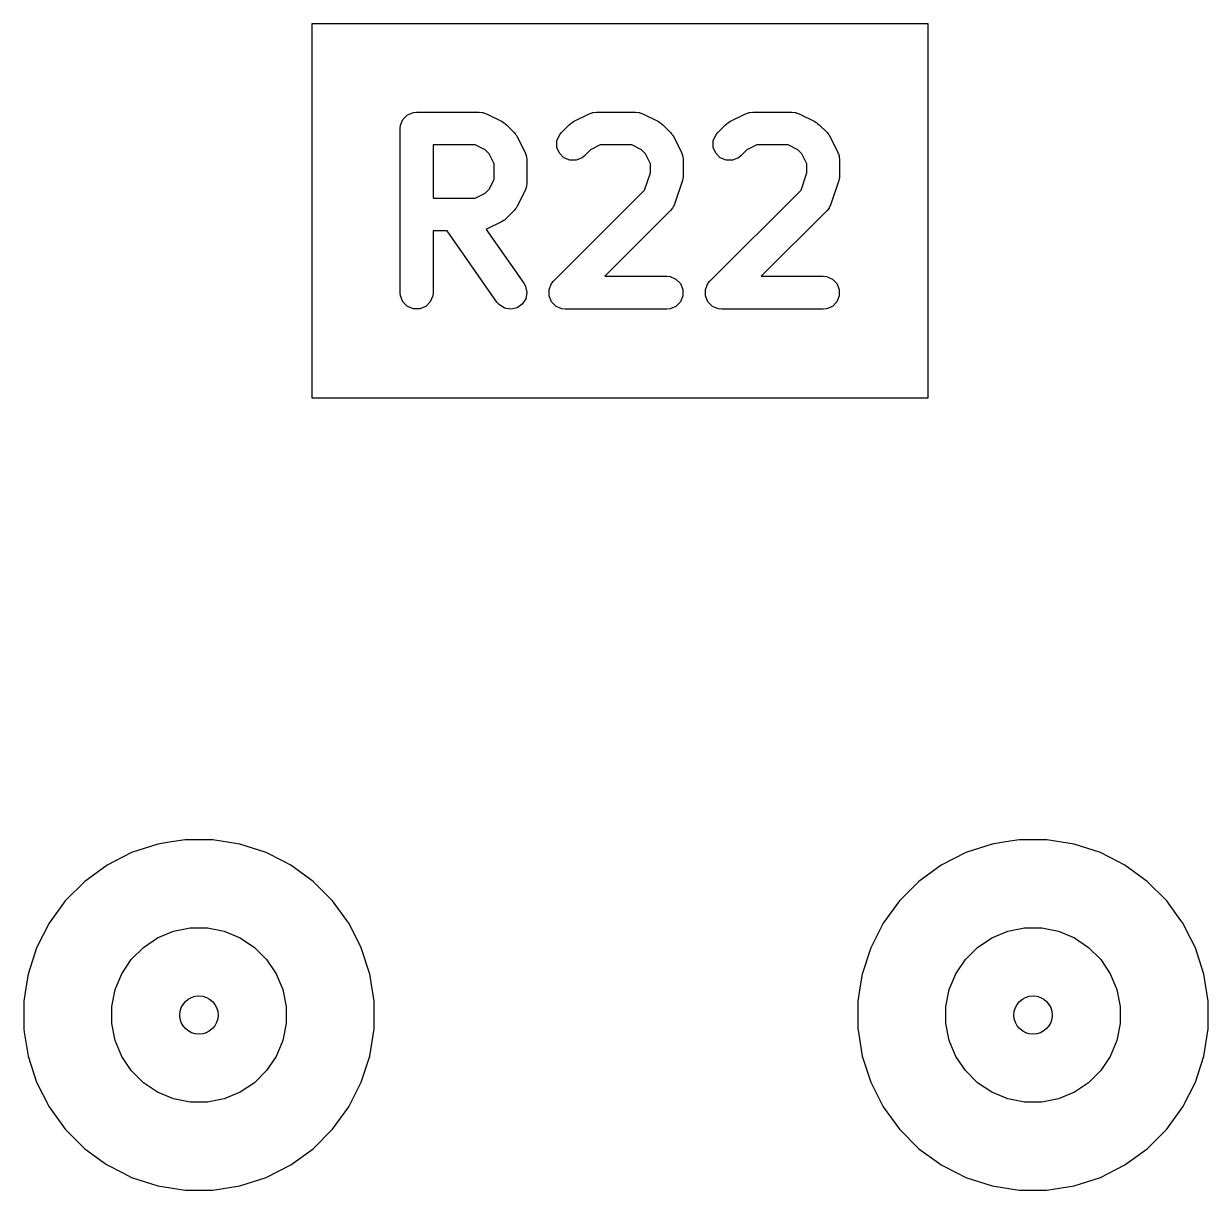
# Model space of a CAD drawing. Extents: x 20 to 124, y -124 to -20.
# Drawn here: x 62.33 to 73.15, y -79.6 to -68.95 of the extents above; entities that cross this region are included whole.
import ezdxf

# ---------------------------------------------------------------- set-up
doc = ezdxf.new("R2010")
doc.units = 0
doc.layers.add('BLACK', color=7, linetype='CONTINUOUS')
doc.layers.add('WHITE', color=7, linetype='CONTINUOUS')

msp = doc.modelspace()

# ---------------------------------------------------------------- linework, layer by layer
at = {"layer": 'BLACK', "linetype": 'CONTINUOUS'}
for p, q in [((70.590082, -68.946103), (64.963071, -68.946103)), ((64.963071, -68.946103), (64.963071, -72.361655)), ((70.590082, -72.361655), (70.590082, -68.946103)), ((65.793851, -69.819992), (65.835235, -69.778608)), ((65.835235, -69.778608), (65.889307, -69.75621)), ((65.889307, -69.75621), (65.918571, -69.753328)), ((65.918571, -69.753328), (66.49, -69.753328)), ((66.49, -69.753328), (66.519264, -69.75621)), ((66.519264, -69.75621), (66.524244, -69.758273)), ((66.524244, -69.758273), (66.529619, -69.758655)), ((66.529619, -69.758655), (66.557082, -69.769164)), ((66.557082, -69.769164), (66.699939, -69.840593)), ((67.351489, -69.840593), (67.494347, -69.769164)), ((67.494347, -69.769164), (67.52181, -69.758654)), ((67.52181, -69.758654), (67.527187, -69.758271)), ((67.527187, -69.758271), (67.532165, -69.75621)), ((67.532165, -69.75621), (67.561429, -69.753328)), ((67.561429, -69.753328), (67.918571, -69.753328)), ((67.918571, -69.753328), (67.947835, -69.75621)), ((67.947835, -69.75621), (67.952812, -69.758271)), ((67.952812, -69.758271), (67.95819, -69.758654)), ((67.95819, -69.758654), (67.985653, -69.769164)), ((67.985653, -69.769164), (68.128511, -69.840593)), ((68.78006, -69.840593), (68.922918, -69.769164)), ((68.922918, -69.769164), (68.950381, -69.758654)), ((68.950381, -69.758654), (68.955758, -69.758271)), ((68.955758, -69.758271), (68.960736, -69.75621)), ((68.960736, -69.75621), (68.99, -69.753328)), ((68.99, -69.753328), (69.347142, -69.753328)), ((69.347142, -69.753328), (69.376406, -69.75621)), ((69.376406, -69.75621), (69.381383, -69.758271)), ((69.381383, -69.758271), (69.386761, -69.758654)), ((69.386761, -69.758654), (69.414224, -69.769164)), ((69.414224, -69.769164), (69.557082, -69.840593)), ((65.768571, -69.903328), (65.771453, -69.874064)), ((65.768571, -71.403328), (65.768571, -69.903328)), ((65.771453, -69.874064), (65.793851, -69.819992)), ((66.699939, -69.840593), (66.712534, -69.848521)), ((66.712534, -69.848521), (66.716191, -69.850036)), ((66.716191, -69.850036), (66.720308, -69.853415)), ((66.720308, -69.853415), (66.724825, -69.856258)), ((66.724825, -69.856258), (66.727422, -69.859252)), ((66.727422, -69.859252), (66.738922, -69.86869)), ((66.738922, -69.86869), (66.810351, -69.940118)), ((67.241077, -69.940119), (67.312505, -69.868691)), ((67.312505, -69.868691), (67.324007, -69.85925)), ((67.324007, -69.85925), (67.326603, -69.856258)), ((67.326603, -69.856258), (67.331112, -69.853419)), ((67.331112, -69.853419), (67.335235, -69.850036)), ((67.335235, -69.850036), (67.338897, -69.848519)), ((67.338897, -69.848519), (67.351489, -69.840593)), ((68.128511, -69.840593), (68.141104, -69.84852)), ((68.141104, -69.84852), (68.144764, -69.850036)), ((68.144764, -69.850036), (68.148883, -69.853417)), ((68.148883, -69.853417), (68.153397, -69.856258)), ((68.153397, -69.856258), (68.155993, -69.859251)), ((68.155993, -69.859251), (68.167495, -69.868691)), ((68.167495, -69.868691), (68.238923, -69.940119)), ((68.669648, -69.940119), (68.741076, -69.868691)), ((68.741076, -69.868691), (68.752578, -69.85925)), ((68.752578, -69.85925), (68.755174, -69.856258)), ((68.755174, -69.856258), (68.759683, -69.853419)), ((68.759683, -69.853419), (68.763806, -69.850036)), ((68.763806, -69.850036), (68.767468, -69.848519)), ((68.767468, -69.848519), (68.78006, -69.840593)), ((69.557082, -69.840593), (69.569675, -69.84852)), ((69.569675, -69.84852), (69.573335, -69.850036)), ((69.573335, -69.850036), (69.577454, -69.853417)), ((69.577454, -69.853417), (69.581968, -69.856258)), ((69.581968, -69.856258), (69.584564, -69.859251)), ((69.584564, -69.859251), (69.596066, -69.868691)), ((69.596066, -69.868691), (69.667494, -69.940119)), ((66.810351, -69.940118), (66.819793, -69.951623)), ((66.819793, -69.951623), (66.822785, -69.954218)), ((66.822785, -69.954218), (66.825624, -69.958728)), ((66.825624, -69.958728), (66.829006, -69.962849)), ((66.829006, -69.962849), (66.830521, -69.966508)), ((66.830521, -69.966508), (66.83845, -69.979103)), ((66.83845, -69.979103), (66.909878, -70.121961)), ((67.200025, -70.016922), (67.222422, -69.96285)), ((67.222422, -69.96285), (67.241077, -69.940119)), ((68.238923, -69.940119), (68.248363, -69.951621)), ((68.248363, -69.951621), (68.251356, -69.954217)), ((68.251356, -69.954217), (68.254194, -69.958726)), ((68.254194, -69.958726), (68.257578, -69.962849)), ((68.257578, -69.962849), (68.259094, -69.966511)), ((68.259094, -69.966511), (68.267021, -69.979103)), ((68.267021, -69.979103), (68.33845, -70.121959)), ((68.628596, -70.016922), (68.650993, -69.96285)), ((68.650993, -69.96285), (68.669648, -69.940119)), ((69.667494, -69.940119), (69.676934, -69.951621)), ((69.676934, -69.951621), (69.679927, -69.954217)), ((69.679927, -69.954217), (69.682765, -69.958726)), ((69.682765, -69.958726), (69.686149, -69.962849)), ((69.686149, -69.962849), (69.687665, -69.966511)), ((69.687665, -69.966511), (69.695592, -69.979103)), ((69.695592, -69.979103), (69.767021, -70.121959)), ((66.45459, -70.053328), (66.068571, -70.053328)), ((66.068571, -70.053328), (66.068571, -70.539042)), ((66.544004, -70.098035), (66.45459, -70.053328)), ((66.581008, -70.135039), (66.544004, -70.098035)), ((67.200025, -70.075448), (67.200025, -70.016922)), ((67.222422, -70.12952), (67.200025, -70.075448)), ((67.507425, -70.098035), (67.453209, -70.152251)), ((67.596839, -70.053328), (67.507425, -70.098035)), ((67.883161, -70.053328), (67.596839, -70.053328)), ((67.972575, -70.098035), (67.883161, -70.053328)), ((68.009579, -70.135039), (67.972575, -70.098035)), ((68.628596, -70.075448), (68.628596, -70.016922)), ((68.650993, -70.12952), (68.628596, -70.075448)), ((68.935996, -70.098035), (68.88178, -70.152251)), ((69.02541, -70.053328), (68.935996, -70.098035)), ((69.311732, -70.053328), (69.02541, -70.053328)), ((69.401146, -70.098035), (69.311732, -70.053328)), ((69.43815, -70.135039), (69.401146, -70.098035)), ((66.625714, -70.224451), (66.581008, -70.135039)), ((66.625714, -70.367918), (66.625714, -70.224451)), ((66.909878, -70.121961), (66.920388, -70.149424)), ((66.920388, -70.149424), (66.920769, -70.154799)), ((66.920769, -70.154799), (66.922832, -70.159778)), ((66.922832, -70.159778), (66.925714, -70.189042)), ((66.925714, -70.189042), (66.925714, -70.403328)), ((67.263808, -70.170906), (67.222422, -70.12952)), ((67.31788, -70.193303), (67.263808, -70.170906)), ((67.376406, -70.193303), (67.31788, -70.193303)), ((67.430478, -70.170906), (67.376406, -70.193303)), ((67.453209, -70.152251), (67.430478, -70.170906)), ((68.054286, -70.224452), (68.009579, -70.135039)), ((68.054286, -70.307559), (68.054286, -70.224452)), ((68.33845, -70.121959), (68.348959, -70.149423)), ((68.348959, -70.149423), (68.34934, -70.154797)), ((68.34934, -70.154797), (68.351404, -70.159778)), ((68.351404, -70.159778), (68.354286, -70.189042)), ((68.354286, -70.189042), (68.354286, -70.3319)), ((68.692379, -70.170906), (68.650993, -70.12952)), ((68.746451, -70.193303), (68.692379, -70.170906)), ((68.804977, -70.193303), (68.746451, -70.193303)), ((68.859049, -70.170906), (68.804977, -70.193303)), ((68.88178, -70.152251), (68.859049, -70.170906)), ((69.482857, -70.224452), (69.43815, -70.135039)), ((69.482857, -70.307559), (69.482857, -70.224452)), ((69.767021, -70.121959), (69.77753, -70.149423)), ((69.77753, -70.149423), (69.777911, -70.154797)), ((69.777911, -70.154797), (69.779975, -70.159778)), ((69.779975, -70.159778), (69.782857, -70.189042)), ((69.782857, -70.189042), (69.782857, -70.3319)), ((68.001752, -70.465157), (68.054286, -70.307559)), ((68.354286, -70.3319), (68.352827, -70.346711)), ((69.430323, -70.465157), (69.482857, -70.307559)), ((69.782857, -70.3319), (69.781398, -70.346711)), ((66.581007, -70.457331), (66.625714, -70.367918)), ((66.920388, -70.442946), (66.909878, -70.470409)), ((66.920769, -70.43757), (66.920388, -70.442946)), ((66.922832, -70.432592), (66.920769, -70.43757)), ((66.925714, -70.403328), (66.922832, -70.432592)), ((68.346588, -70.379335), (68.275159, -70.59362)), ((68.349887, -70.364825), (68.346588, -70.379335)), ((68.351404, -70.361164), (68.349887, -70.364825)), ((68.351926, -70.355855), (68.351404, -70.361164)), ((68.353108, -70.350661), (68.351926, -70.355855)), ((68.352827, -70.346711), (68.353108, -70.350661)), ((69.775159, -70.379335), (69.70373, -70.59362)), ((69.778458, -70.364825), (69.775159, -70.379335)), ((69.779975, -70.361164), (69.778458, -70.364825)), ((69.780497, -70.355855), (69.779975, -70.361164)), ((69.781679, -70.350661), (69.780497, -70.355855)), ((69.781398, -70.346711), (69.781679, -70.350661)), ((66.068571, -70.539042), (66.45459, -70.539042)), ((66.45459, -70.539042), (66.544002, -70.494336)), ((66.544002, -70.494336), (66.581007, -70.457331)), ((66.909878, -70.470409), (66.83845, -70.613267)), ((67.169648, -71.297262), (68.001752, -70.465157)), ((68.598219, -71.297262), (69.430323, -70.465157)), ((66.810352, -70.652251), (66.738923, -70.72368)), ((66.819793, -70.640746), (66.810352, -70.652251)), ((66.822785, -70.638152), (66.819793, -70.640746)), ((66.825623, -70.633642), (66.822785, -70.638152)), ((66.829007, -70.62952), (66.825623, -70.633642)), ((66.830523, -70.625858), (66.829007, -70.62952)), ((66.83845, -70.613267), (66.830523, -70.625858)), ((68.238923, -70.652251), (67.637846, -71.253328)), ((68.257578, -70.629521), (68.238923, -70.652251)), ((68.259641, -70.624539), (68.257578, -70.629521)), ((68.263171, -70.62047), (68.259641, -70.624539)), ((68.275159, -70.59362), (68.263171, -70.62047)), ((69.667494, -70.652251), (69.066417, -71.253328)), ((69.686149, -70.629521), (69.667494, -70.652251)), ((69.688212, -70.624539), (69.686149, -70.629521)), ((69.691742, -70.62047), (69.688212, -70.624539)), ((69.70373, -70.59362), (69.691742, -70.62047)), ((66.699939, -70.751778), (66.557082, -70.823206)), ((66.712532, -70.74385), (66.699939, -70.751778)), ((66.716192, -70.742335), (66.712532, -70.74385)), ((66.720311, -70.738953), (66.716192, -70.742335)), ((66.724825, -70.736113), (66.720311, -70.738953)), ((66.727421, -70.733119), (66.724825, -70.736113)), ((66.738923, -70.72368), (66.727421, -70.733119)), ((66.197616, -70.839042), (66.068571, -70.839042)), ((66.068571, -70.839042), (66.068571, -71.403328)), ((66.652829, -71.489347), (66.197616, -70.839042)), ((66.557082, -70.823206), (66.553647, -70.82452)), ((66.553647, -70.82452), (66.898599, -71.317309)), ((67.150993, -71.319993), (67.169648, -71.297262)), ((67.637846, -71.253328), (68.204286, -71.253328)), ((68.204286, -71.253328), (68.23355, -71.25621)), ((68.23355, -71.25621), (68.287622, -71.278608)), ((68.287622, -71.278608), (68.329006, -71.319992)), ((68.579564, -71.319993), (68.598219, -71.297262)), ((69.066417, -71.253328), (69.632857, -71.253328)), ((69.632857, -71.253328), (69.662121, -71.25621)), ((69.662121, -71.25621), (69.716193, -71.278608)), ((69.716193, -71.278608), (69.757577, -71.319992)), ((65.771453, -71.432592), (65.768571, -71.403328)), ((66.068571, -71.403328), (66.065689, -71.432592)), ((66.898599, -71.317309), (66.91302, -71.342935)), ((66.91302, -71.342935), (66.925679, -71.400077)), ((66.925679, -71.400077), (66.915508, -71.457713)), ((67.128596, -71.374065), (67.150993, -71.319993)), ((67.128596, -71.432591), (67.128596, -71.374065)), ((68.329006, -71.319992), (68.351404, -71.374064)), ((68.351404, -71.374064), (68.351404, -71.432592)), ((68.557167, -71.374065), (68.579564, -71.319993)), ((68.557167, -71.432591), (68.557167, -71.374065)), ((69.757577, -71.319992), (69.779975, -71.374064)), ((69.779975, -71.374064), (69.779975, -71.432592)), ((65.793851, -71.486664), (65.771453, -71.432592)), ((65.835235, -71.528048), (65.793851, -71.486664)), ((66.043291, -71.486664), (66.001907, -71.528048)), ((66.065689, -71.432592), (66.043291, -71.486664)), ((66.671972, -71.511669), (66.652829, -71.489347)), ((66.721329, -71.543122), (66.671972, -71.511669)), ((66.884055, -71.50707), (66.836107, -71.540634)), ((66.915508, -71.457713), (66.884055, -71.50707)), ((67.150993, -71.486663), (67.128596, -71.432591)), ((67.192379, -71.528049), (67.150993, -71.486663)), ((68.329006, -71.486664), (68.287622, -71.528048)), ((68.351404, -71.432592), (68.329006, -71.486664)), ((68.579564, -71.486663), (68.557167, -71.432591)), ((68.62095, -71.528049), (68.579564, -71.486663)), ((69.757577, -71.486664), (69.716193, -71.528048)), ((69.779975, -71.432592), (69.757577, -71.486664)), ((65.889307, -71.550446), (65.835235, -71.528048)), ((65.947835, -71.550446), (65.889307, -71.550446)), ((66.001907, -71.528048), (65.947835, -71.550446)), ((66.778965, -71.553293), (66.721329, -71.543122)), ((66.836107, -71.540634), (66.778965, -71.553293)), ((67.222762, -71.540634), (67.192379, -71.528049)), ((67.24645, -71.550446), (67.222762, -71.540634)), ((67.275714, -71.553328), (67.24645, -71.550446)), ((68.204286, -71.553328), (67.275714, -71.553328)), ((68.23355, -71.550446), (68.204286, -71.553328)), ((68.287622, -71.528048), (68.23355, -71.550446)), ((68.651333, -71.540634), (68.62095, -71.528049)), ((68.675021, -71.550446), (68.651333, -71.540634)), ((68.704285, -71.553328), (68.675021, -71.550446)), ((69.632857, -71.553328), (68.704285, -71.553328)), ((69.662121, -71.550446), (69.632857, -71.553328)), ((69.716193, -71.528048), (69.662121, -71.550446)), ((64.963071, -72.361655), (70.590082, -72.361655)), ((63.555214, -76.43891), (63.315616, -76.51676)), ((63.679626, -76.419205), (63.555214, -76.43891)), ((63.804038, -76.3995), (63.679626, -76.419205)), ((64.055962, -76.3995), (63.804038, -76.3995)), ((64.304785, -76.43891), (64.055962, -76.3995)), ((64.544383, -76.51676), (64.304785, -76.43891)), ((71.175214, -76.43891), (70.935616, -76.51676)), ((71.299626, -76.419205), (71.175214, -76.43891)), ((71.424038, -76.3995), (71.299626, -76.419205)), ((71.675962, -76.3995), (71.424038, -76.3995)), ((71.924785, -76.43891), (71.675962, -76.3995)), ((72.164383, -76.51676), (71.924785, -76.43891)), ((63.315616, -76.51676), (63.091151, -76.631132)), ((64.698747, -76.595413), (64.544383, -76.51676)), ((64.768845, -76.63113), (64.698747, -76.595413)), ((70.935616, -76.51676), (70.711151, -76.631132)), ((72.318747, -76.595413), (72.164383, -76.51676)), ((72.388845, -76.63113), (72.318747, -76.595413)), ((63.091151, -76.631132), (62.88735, -76.779201)), ((64.768847, -76.631131), (64.768845, -76.63113)), ((64.768848, -76.631132), (64.768847, -76.631131)), ((64.972649, -76.779201), (64.768848, -76.631132)), ((70.711151, -76.631132), (70.50735, -76.779201)), ((72.388847, -76.631131), (72.388845, -76.63113)), ((72.388848, -76.631132), (72.388847, -76.631131)), ((72.592649, -76.779201), (72.388848, -76.631132)), ((62.887345, -76.779205), (62.709205, -76.957345)), ((62.88735, -76.779201), (62.887345, -76.779205)), ((64.972654, -76.779205), (64.972649, -76.779201)), ((65.150794, -76.957345), (64.972654, -76.779205)), ((70.507345, -76.779205), (70.329205, -76.957345)), ((70.50735, -76.779201), (70.507345, -76.779205)), ((72.592654, -76.779205), (72.592649, -76.779201)), ((72.770794, -76.957345), (72.592654, -76.779205)), ((62.709201, -76.95735), (62.561132, -77.161151)), ((62.709205, -76.957345), (62.709201, -76.95735)), ((65.150798, -76.95735), (65.150794, -76.957345)), ((65.279952, -77.135117), (65.150798, -76.95735)), ((70.329201, -76.95735), (70.181132, -77.161151)), ((70.329205, -76.957345), (70.329201, -76.95735)), ((72.770798, -76.95735), (72.770794, -76.957345)), ((72.860309, -77.080553), (72.770798, -76.95735)), ((65.29887, -77.161155), (65.279952, -77.135117)), ((72.899952, -77.135117), (72.860309, -77.080553)), ((72.91887, -77.161155), (72.899952, -77.135117)), ((62.561132, -77.161151), (62.44676, -77.385616)), ((63.552883, -77.294463), (63.697772, -77.234448)), ((63.697772, -77.234448), (63.851586, -77.203852)), ((63.851586, -77.203852), (64.008414, -77.203852)), ((64.008414, -77.203852), (64.162228, -77.234448)), ((64.162228, -77.234448), (64.307117, -77.294463)), ((65.371747, -77.304184), (65.29887, -77.161155)), ((70.181132, -77.161151), (70.06676, -77.385616)), ((71.172883, -77.294463), (71.317772, -77.234448)), ((71.317772, -77.234448), (71.471586, -77.203852)), ((71.471586, -77.203852), (71.628414, -77.203852)), ((71.628414, -77.203852), (71.782228, -77.234448)), ((71.782228, -77.234448), (71.927117, -77.294463)), ((72.991747, -77.304184), (72.91887, -77.161155)), ((63.422485, -77.381592), (63.552883, -77.294463)), ((64.307117, -77.294463), (64.437515, -77.381592)), ((65.413239, -77.385616), (65.371747, -77.304184)), ((71.042485, -77.381592), (71.172883, -77.294463)), ((71.927117, -77.294463), (72.057515, -77.381592)), ((73.033239, -77.385616), (72.991747, -77.304184)), ((62.44676, -77.385616), (62.36891, -77.625214)), ((63.311592, -77.492485), (63.422485, -77.381592)), ((64.437515, -77.381592), (64.548408, -77.492485)), ((65.413239, -77.385618), (65.413239, -77.385616)), ((65.413241, -77.385621), (65.413239, -77.385618)), ((65.49109, -77.625215), (65.413241, -77.385621)), ((70.06676, -77.385616), (69.98891, -77.625214)), ((70.931592, -77.492485), (71.042485, -77.381592)), ((72.057515, -77.381592), (72.168408, -77.492485)), ((73.033239, -77.385618), (73.033239, -77.385616)), ((73.033241, -77.385621), (73.033239, -77.385618)), ((73.11109, -77.625215), (73.033241, -77.385621)), ((63.224463, -77.622883), (63.311592, -77.492485)), ((64.548408, -77.492485), (64.635537, -77.622883)), ((70.844463, -77.622883), (70.931592, -77.492485)), ((72.168408, -77.492485), (72.255537, -77.622883)), ((62.36891, -77.625214), (62.354915, -77.713576)), ((63.164448, -77.767772), (63.224463, -77.622883)), ((64.635537, -77.622883), (64.695552, -77.767772)), ((65.5305, -77.874038), (65.49109, -77.625215)), ((69.98891, -77.625214), (69.974915, -77.713576)), ((70.784448, -77.767772), (70.844463, -77.622883)), ((72.255537, -77.622883), (72.315552, -77.767772)), ((73.1505, -77.874038), (73.11109, -77.625215)), ((62.354915, -77.713576), (62.3295, -77.874038)), ((63.133852, -77.921586), (63.164448, -77.767772)), ((64.695552, -77.767772), (64.726148, -77.921586)), ((69.974915, -77.713576), (69.9495, -77.874038)), ((70.753852, -77.921586), (70.784448, -77.767772)), ((72.315552, -77.767772), (72.346148, -77.921586)), ((62.3295, -77.874038), (62.3295, -78.125962)), ((65.5305, -78.125962), (65.5305, -77.874038)), ((69.9495, -77.874038), (69.9495, -78.125962)), ((73.1505, -78.125962), (73.1505, -77.874038)), ((63.133852, -78.078414), (63.133852, -77.921586)), ((64.726148, -77.921586), (64.726148, -78.078414)), ((70.753852, -78.078414), (70.753852, -77.921586)), ((72.346148, -77.921586), (72.346148, -78.078414)), ((62.3295, -78.125962), (62.334136, -78.155231)), ((63.164448, -78.232228), (63.133852, -78.078414)), ((64.726148, -78.078414), (64.695552, -78.232228)), ((65.49109, -78.374785), (65.5305, -78.125962)), ((69.9495, -78.125962), (69.954136, -78.155231)), ((70.784448, -78.232228), (70.753852, -78.078414)), ((72.346148, -78.078414), (72.315552, -78.232228)), ((73.11109, -78.374785), (73.1505, -78.125962)), ((62.334136, -78.155231), (62.36891, -78.374785)), ((63.224463, -78.377117), (63.164448, -78.232228)), ((64.695552, -78.232228), (64.635537, -78.377117)), ((69.954136, -78.155231), (69.98891, -78.374785)), ((70.844463, -78.377117), (70.784448, -78.232228)), ((72.315552, -78.232228), (72.255537, -78.377117)), ((62.36891, -78.374785), (62.44676, -78.614383)), ((63.311592, -78.507515), (63.224463, -78.377117)), ((64.635537, -78.377117), (64.548408, -78.507515)), ((65.413241, -78.614379), (65.49109, -78.374785)), ((69.98891, -78.374785), (70.06676, -78.614383)), ((70.931592, -78.507515), (70.844463, -78.377117)), ((72.255537, -78.377117), (72.168408, -78.507515)), ((73.033241, -78.614379), (73.11109, -78.374785)), ((63.422485, -78.618408), (63.311592, -78.507515)), ((64.548408, -78.507515), (64.437515, -78.618408)), ((71.042485, -78.618408), (70.931592, -78.507515)), ((72.168408, -78.507515), (72.057515, -78.618408)), ((62.44676, -78.614383), (62.561132, -78.838848)), ((63.552883, -78.705537), (63.422485, -78.618408)), ((64.437515, -78.618408), (64.307117, -78.705537)), ((65.29887, -78.838845), (65.413241, -78.614379)), ((70.06676, -78.614383), (70.181132, -78.838848)), ((71.172883, -78.705537), (71.042485, -78.618408)), ((72.057515, -78.618408), (71.927117, -78.705537)), ((72.91887, -78.838845), (73.033241, -78.614379)), ((63.697772, -78.765552), (63.552883, -78.705537)), ((63.851586, -78.796148), (63.697772, -78.765552)), ((64.162228, -78.765552), (64.008414, -78.796148)), ((64.307117, -78.705537), (64.162228, -78.765552)), ((71.317772, -78.765552), (71.172883, -78.705537)), ((71.471586, -78.796148), (71.317772, -78.765552)), ((71.782228, -78.765552), (71.628414, -78.796148)), ((71.927117, -78.705537), (71.782228, -78.765552)), ((62.561132, -78.838848), (62.709201, -79.042649)), ((64.008414, -78.796148), (63.851586, -78.796148)), ((65.150793, -79.042656), (65.29887, -78.838845)), ((70.181132, -78.838848), (70.329201, -79.042649)), ((71.628414, -78.796148), (71.471586, -78.796148)), ((72.770793, -79.042656), (72.91887, -78.838845)), ((62.709201, -79.042649), (62.709205, -79.042654)), ((62.709205, -79.042654), (62.887345, -79.220794)), ((64.972656, -79.220793), (65.150793, -79.042656)), ((70.329201, -79.042649), (70.329205, -79.042654)), ((70.329205, -79.042654), (70.507345, -79.220794)), ((72.592656, -79.220793), (72.770793, -79.042656)), ((62.887345, -79.220794), (62.88735, -79.220798)), ((62.88735, -79.220798), (63.065117, -79.349952)), ((64.768845, -79.36887), (64.972656, -79.220793)), ((70.507345, -79.220794), (70.50735, -79.220798)), ((70.50735, -79.220798), (70.685117, -79.349952)), ((72.388845, -79.36887), (72.592656, -79.220793)), ((63.065117, -79.349952), (63.091155, -79.36887)), ((63.091155, -79.36887), (63.234184, -79.441747)), ((64.544379, -79.483241), (64.768845, -79.36887)), ((70.685117, -79.349952), (70.711155, -79.36887)), ((70.711155, -79.36887), (70.854184, -79.441747)), ((72.164379, -79.483241), (72.388845, -79.36887)), ((63.234184, -79.441747), (63.315616, -79.483239)), ((63.315616, -79.483239), (63.315618, -79.483239)), ((63.315618, -79.483239), (63.315621, -79.483241)), ((63.315621, -79.483241), (63.555215, -79.56109)), ((64.304785, -79.56109), (64.544379, -79.483241)), ((70.854184, -79.441747), (70.935616, -79.483239)), ((70.935616, -79.483239), (70.935618, -79.483239)), ((70.935618, -79.483239), (70.935621, -79.483241)), ((70.935621, -79.483241), (71.175215, -79.56109)), ((71.924785, -79.56109), (72.164379, -79.483241)), ((63.555215, -79.56109), (63.804038, -79.6005)), ((63.804038, -79.6005), (63.804039, -79.6005)), ((63.804039, -79.6005), (64.055961, -79.6005)), ((64.055961, -79.6005), (64.055962, -79.6005)), ((64.055962, -79.6005), (64.304785, -79.56109)), ((71.175215, -79.56109), (71.424038, -79.6005)), ((71.424038, -79.6005), (71.424039, -79.6005)), ((71.424039, -79.6005), (71.675961, -79.6005)), ((71.675961, -79.6005), (71.675962, -79.6005)), ((71.675962, -79.6005), (71.752408, -79.588392)), ((71.752408, -79.588392), (71.924785, -79.56109))]:
    msp.add_line(p, q, dxfattribs=at)
at = {"layer": 'BLACK'}
for centre in [(63.93, -78), (71.55, -78)]:
    msp.add_circle(centre, 0.175, dxfattribs=at)
at = {"layer": 'WHITE'}
for centre in [(63.93, -78), (71.55, -78)]:
    msp.add_circle(centre, 0.175, dxfattribs=at)

doc.saveas('drawing.dxf')
